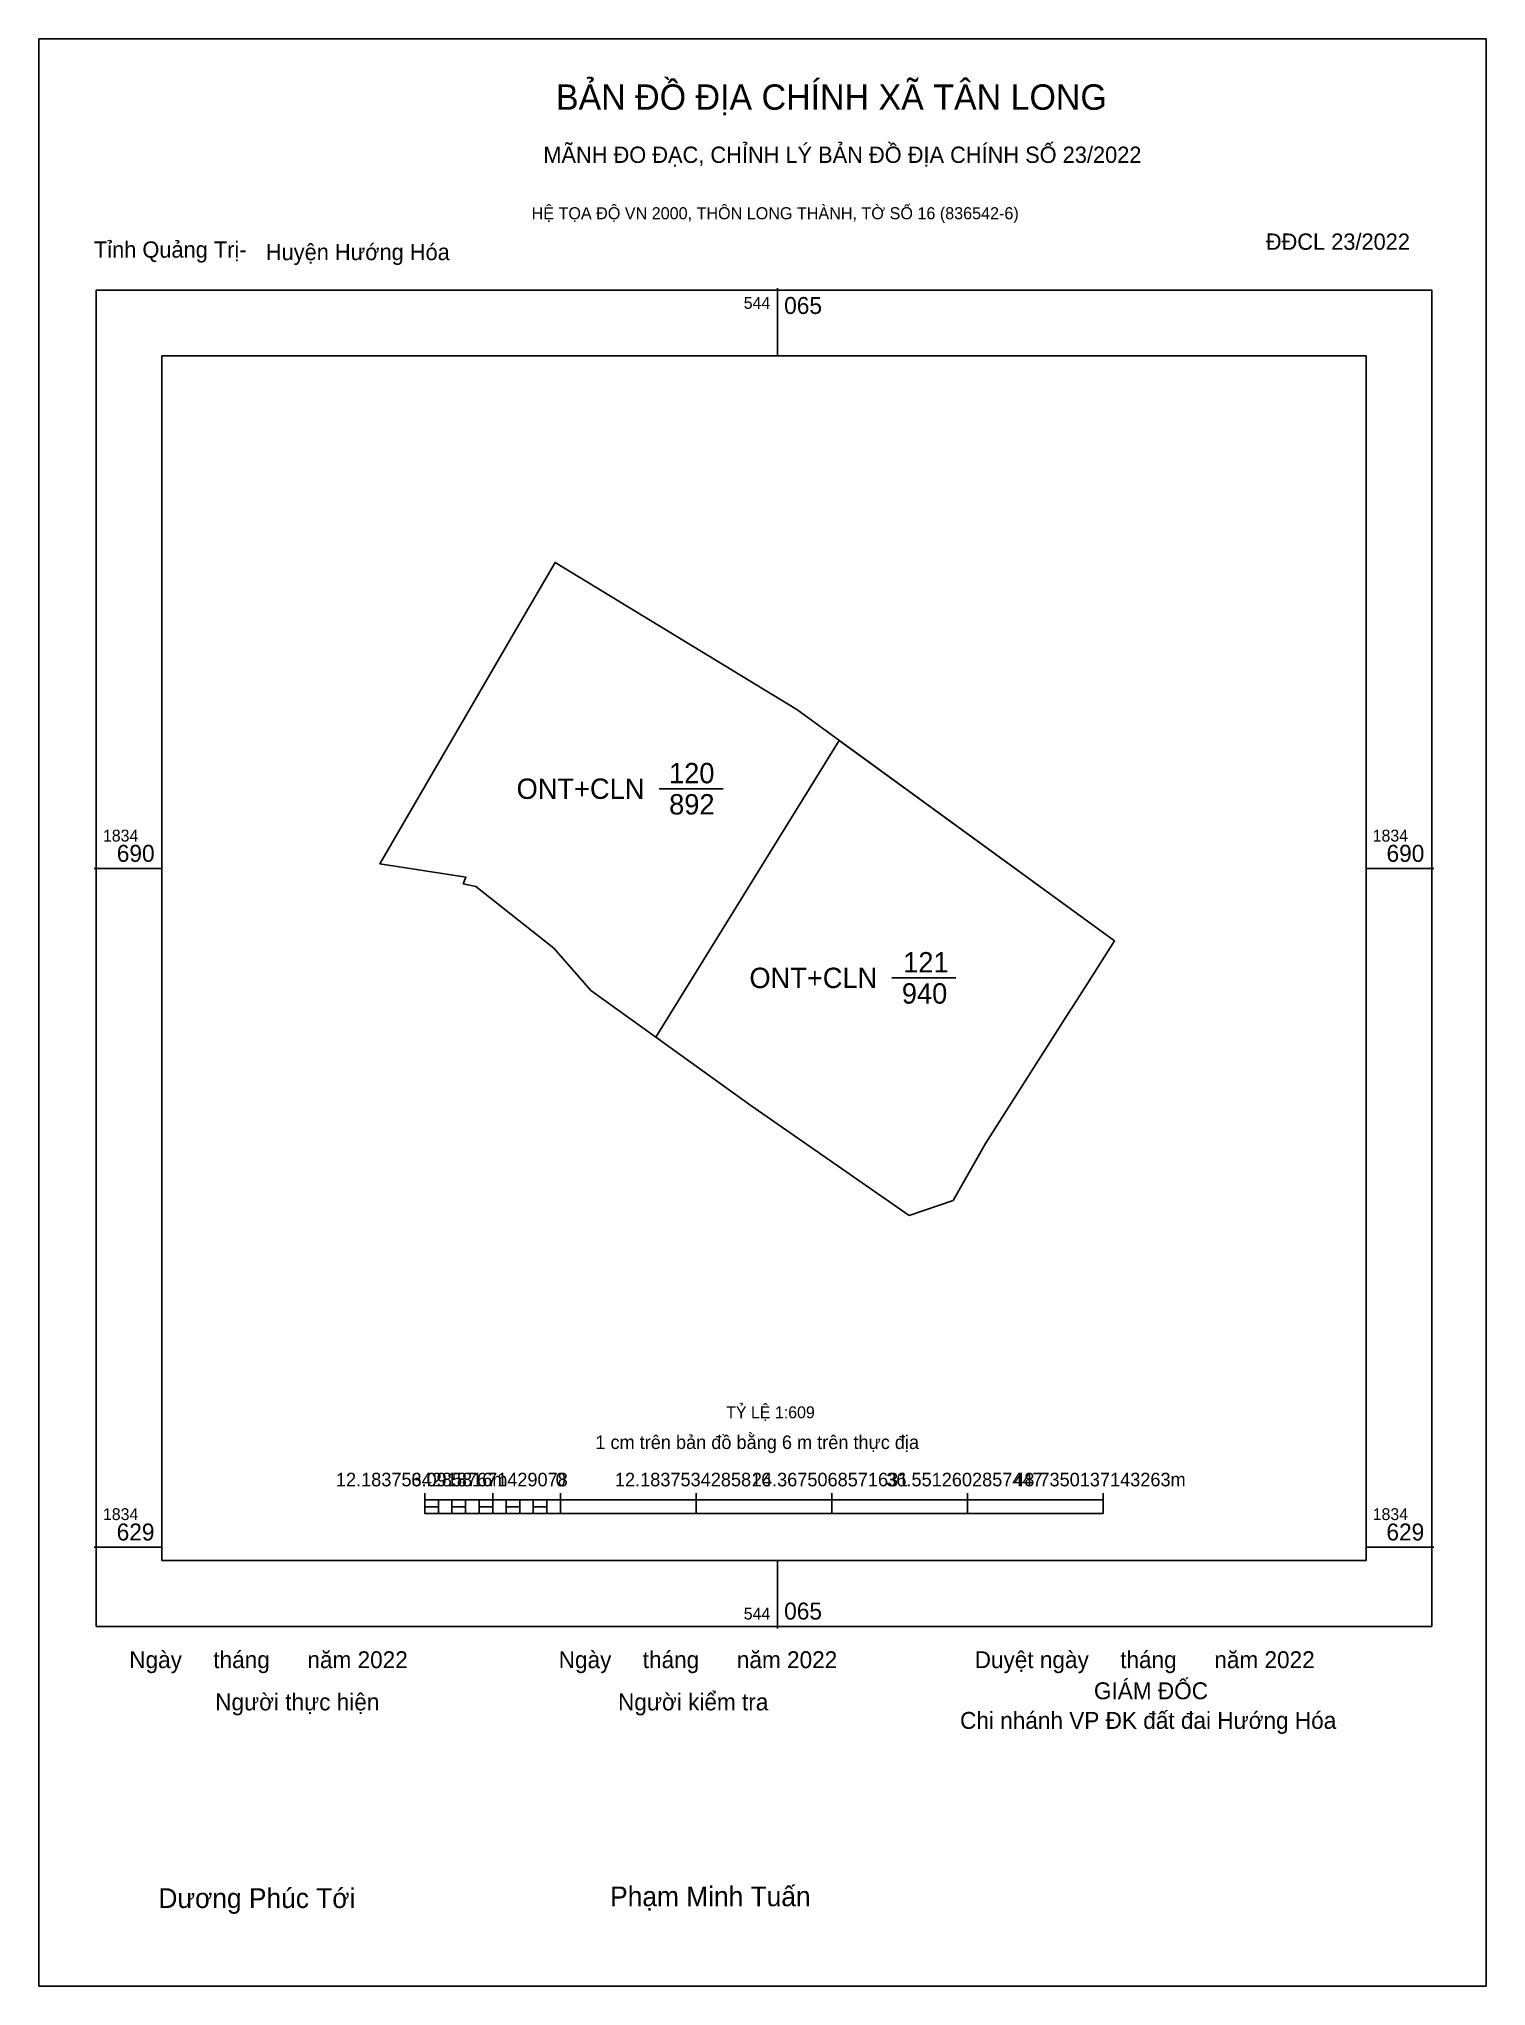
# Model space of a CAD drawing. Extents: x 543991 to 544121, y 1834600 to 1834775.
import ezdxf

# ---------------------------------------------------------------- set-up
doc = ezdxf.new("R2010")
doc.units = 0
for name, color, linetype in [('Level 1', 7, 'Continuous'), ('Level 10', 7, 'Continuous'), ('Level 13', 7, 'Continuous'), ('Level 15', 7, 'Continuous'), ('Level 6', 7, 'Continuous'), ('Level 62', 7, 'Continuous'), ('Level 63', 7, 'Continuous'), ('Level 9', 7, 'Continuous')]:
    doc.layers.add(name, color=color, linetype=linetype)

msp = doc.modelspace()

# ---------------------------------------------------------------- linework, layer by layer
at = {"layer": 'Level 1'}
msp.add_lwpolyline([(544046.45, 1834685.06), (544040.6, 1834689.27), (544037.28, 1834693.06), (544030.29, 1834698.61), (544029.15, 1834698.84), (544029.38, 1834699.43), (544021.66, 1834700.62), (544034.07, 1834721.98), (544037.39, 1834727.69), (544059.11, 1834714.48), (544087.65, 1834693.71)], dxfattribs=at)
at = {"layer": 'Level 10'}
msp.add_lwpolyline([(544076.05, 1834675.52), (544073.14, 1834670.42), (544069.21, 1834669.07), (544054.97, 1834678.94), (544046.45, 1834685.06), (544062.91, 1834711.71), (544087.65, 1834693.71), (544085.21, 1834689.88), (544083.78, 1834687.64), (544083.75, 1834687.6)], close=True, dxfattribs=at)
at = {"layer": 'Level 15'}
msp.add_lwpolyline([(543991.04, 1834774.68), (544121.01, 1834774.68), (544121.01, 1834599.89), (543991.04, 1834599.89)], close=True, dxfattribs=at)
at = {"layer": 'Level 62'}
msp.add_lwpolyline([(544002.09, 1834746.22), (544110.23, 1834746.22), (544110.23, 1834638.09), (544002.09, 1834638.09)], close=True, dxfattribs=at)
at = {"layer": 'Level 63'}
for p, q in [((544057.36, 1834752.32), (544057.36, 1834746.22)), ((543996, 1834700.2), (544002.09, 1834700.2)), ((544110.23, 1834700.2), (544116.32, 1834700.2)), ((544025.7, 1834644.14), (544025.7, 1834642.31)), ((544031.79, 1834644.14), (544031.79, 1834642.31)), ((544037.88, 1834644.14), (544037.88, 1834642.31)), ((544050.06, 1834644.14), (544050.06, 1834642.31)), ((544062.25, 1834644.14), (544062.25, 1834642.31)), ((544074.43, 1834644.14), (544074.43, 1834642.31)), ((544086.62, 1834644.14), (544086.62, 1834642.31)), ((544025.7, 1834643.53), (544086.62, 1834643.53)), ((544025.7, 1834642.31), (544086.62, 1834642.31)), ((544026.92, 1834643.53), (544026.92, 1834642.31)), ((544028.13, 1834643.53), (544028.13, 1834642.31)), ((544029.35, 1834643.53), (544029.35, 1834642.31)), ((544030.57, 1834643.53), (544030.57, 1834642.31)), ((544031.79, 1834643.53), (544031.79, 1834642.31)), ((544033.01, 1834643.53), (544033.01, 1834642.31)), ((544034.23, 1834643.53), (544034.23, 1834642.31)), ((544035.44, 1834643.53), (544035.44, 1834642.31)), ((544036.66, 1834643.53), (544036.66, 1834642.31)), ((544037.88, 1834643.53), (544037.88, 1834642.31)), ((543996, 1834639.28), (544002.09, 1834639.28)), ((544110.23, 1834639.28), (544116.32, 1834639.28)), ((544057.36, 1834638.09), (544057.36, 1834631.99))]:
    msp.add_line(p, q, dxfattribs=at)
for points in [[(543996.19, 1834752.13), (544116.13, 1834752.13), (544116.13, 1834632.18), (543996.19, 1834632.18)], [(544025.7, 1834642.92), (544026.92, 1834642.92), (544026.92, 1834642.31), (544025.7, 1834642.31)], [(544025.7, 1834642.92), (544026.92, 1834642.92), (544026.92, 1834642.31), (544025.7, 1834642.31)], [(544028.13, 1834642.92), (544029.35, 1834642.92), (544029.35, 1834642.31), (544028.13, 1834642.31)], [(544030.57, 1834642.92), (544031.79, 1834642.92), (544031.79, 1834642.31), (544030.57, 1834642.31)], [(544033.01, 1834642.92), (544034.23, 1834642.92), (544034.23, 1834642.31), (544033.01, 1834642.31)], [(544035.44, 1834642.92), (544036.66, 1834642.92), (544036.66, 1834642.31), (544035.44, 1834642.31)]]:
    msp.add_lwpolyline(points, close=True, dxfattribs=at)
at = {"layer": 'Level 9'}
for p, q in [((544046.73, 1834707.37), (544052.48, 1834707.37)), ((544067.64, 1834690.39), (544073.39, 1834690.39))]:
    msp.add_line(p, q, dxfattribs=at)

# ---------------------------------------------------------------- texts
at = {"layer": 'Level 13'}
for s, p in [('120', (544047.63, 1834707.86)), ('ONT+CLN', (544033.94, 1834706.46)), ('892', (544047.64, 1834705.06)), ('ONT+CLN', (544054.85, 1834689.48)), ('121', (544068.66, 1834690.88)), ('940', (544068.54, 1834688.08))]:
    msp.add_text(s, height=1.828, dxfattribs=at).set_placement(p)
at = {"layer": 'Level 6'}
msp.add_text('TỶ LỆ 1:609', height=1.0709, dxfattribs=at).set_placement((544052.76, 1834650.86))
at = {"layer": 'Level 63'}
for s, height, p in [('BẢN ĐỒ ĐỊA CHÍNH XÃ TÂN LONG', 2.2806, (544037.47, 1834768.32)), ('MÃNH ĐO ĐẠC, CHỈNH LÝ BẢN ĐỒ ĐỊA CHÍNH SỐ 23/2022', 1.4634, (544036.34, 1834763.55)), ('HỆ TỌA ĐỘ VN 2000, THÔN LONG THÀNH, TỜ SỐ 16 (836542-6)', 1.0833, (544035.29, 1834758.49)), ('544', 1.066, (544054.34, 1834750.45)), ('065', 1.523, (544057.97, 1834749.99)), ('1834', 1.066, (543996.79, 1834702.63)), ('1834', 1.066, (544110.83, 1834702.63)), ('690', 1.523, (543998.03, 1834700.81)), ('690', 1.523, (544112.07, 1834700.81)), ('1 cm trên bản đồ bằng 6 m trên thực địa', 1.2184, (544041.01, 1834648.1)), ('12.1837534285816m', 1.2184, (544017.71, 1834644.75)), ('6.09187671429078', 1.2184, (544024.49, 1834644.75)), ('0', 1.22, (544037.45, 1834644.75)), ('12.1837534285816', 1.2184, (544042.77, 1834644.75)), ('24.3675068571631', 1.2184, (544055.07, 1834644.75)), ('36.5512602857447', 1.2184, (544067.14, 1834644.75)), ('48.7350137143263m', 1.2184, (544078.63, 1834644.75)), ('1834', 1.066, (543996.79, 1834641.72)), ('1834', 1.066, (544110.83, 1834641.72)), ('629', 1.523, (543998.02, 1834639.89)), ('629', 1.523, (544112.06, 1834639.89)), ('544', 1.066, (544054.34, 1834632.79)), ('065', 1.523, (544057.97, 1834632.79)), ('Ngày     tháng      năm 2022', 1.5159, (543999.15, 1834628.43)), ('Ngày     tháng      năm 2022', 1.5159, (544037.72, 1834628.43)), ('Duyệt ngày     tháng      năm 2022', 1.5159, (544075.08, 1834628.43)), ('GIÁM ĐỐC', 1.516, (544085.79, 1834625.64)), ('Người thực hiện', 1.5159, (544006.87, 1834624.64)), ('Người kiểm tra', 1.5159, (544043.05, 1834624.64)), ('Chi nhánh VP ĐK đất đai Hướng Hóa', 1.5159, (544073.77, 1834622.98)), ('Phạm Minh Tuấn', 1.7681, (544042.34, 1834607.06)), ('Dương Phúc Tới', 1.7681, (544001.77, 1834606.9))]:
    msp.add_text(s, height=height, dxfattribs=at).set_placement(p)
at = {"layer": 'Level 9'}
for s, p in [('Tỉnh Quảng Trị-', (543995.98, 1834755.04)), ('Huyện Hướng Hóa', (544011.42, 1834754.82)), ('ĐĐCL 23/2022', (544101.23, 1834755.75))]:
    msp.add_text(s, height=1.4634, dxfattribs=at).set_placement(p)

doc.saveas('drawing.dxf')
